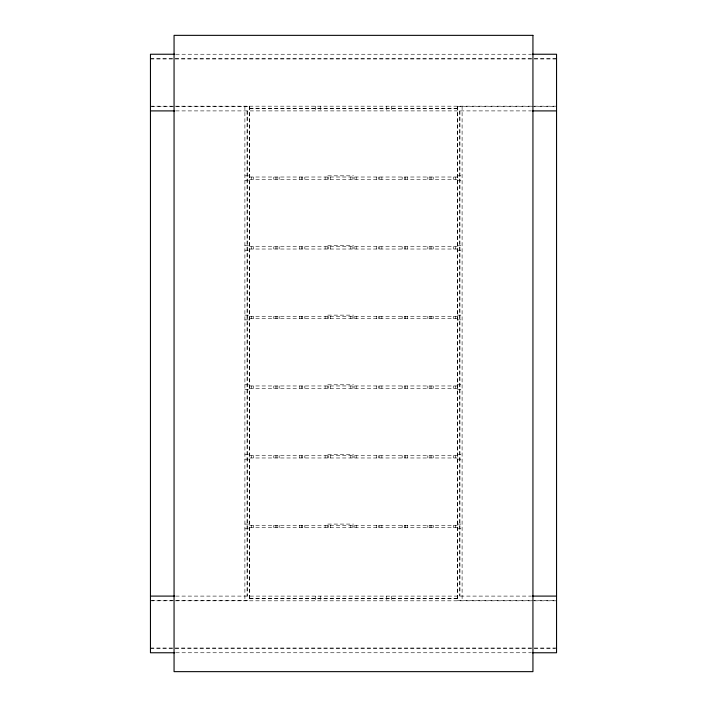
<?xml version="1.0" encoding="UTF-8"?>
<svg xmlns="http://www.w3.org/2000/svg" width="707" height="707" viewBox="0 0 707 707"><rect width="100%" height="100%" fill="white"/><g stroke="black" fill="none" stroke-linecap="round" stroke-linejoin="round"><path stroke-width="0.53" stroke-dasharray="3.54 2.65" d="M175.769 54.236L531.231 54.236M150.45 58.761L556.55 58.761M150.45 58.964L556.55 58.964M150.45 106.183L556.55 106.183M151.545 106.377L249.421 106.377M457.579 106.377L555.455 106.377M249.615 108.348L457.385 108.348M249.615 108.542L457.385 108.542M175.707 110.902L531.293 110.902M244.896 175.831L249.615 175.831M327.827 175.831L353.5 175.831M457.385 175.831L462.104 175.831M249.615 177.015L457.385 177.015M249.615 179.375L457.385 179.375M244.896 180.55L249.615 180.55M457.385 180.55L462.104 180.55M244.896 245.479L249.615 245.479M327.827 245.479L353.5 245.479M457.385 245.479L462.104 245.479M249.615 246.663L457.385 246.663M249.615 249.023L457.385 249.023M244.896 250.207L249.615 250.207M457.385 250.207L462.104 250.207M244.896 315.136L249.615 315.136M327.827 315.136L353.5 315.136M457.385 315.136L462.104 315.136M249.615 316.312L457.385 316.312M249.615 318.671L457.385 318.671M244.896 319.856L249.615 319.856M457.385 319.856L462.104 319.856M244.896 384.785L249.615 384.785M327.827 384.785L353.5 384.785M457.385 384.785L462.104 384.785M249.615 385.96L457.385 385.96M249.615 388.329L457.385 388.329M244.896 389.504L249.615 389.504M457.385 389.504L462.104 389.504M244.896 454.433L249.615 454.433M327.827 454.433L353.5 454.433M457.385 454.433L462.104 454.433M249.615 455.617L457.385 455.617M249.615 457.977L457.385 457.977M244.896 459.152L249.615 459.152M457.385 459.152L462.104 459.152M244.896 524.081L249.615 524.081M327.827 524.081L353.5 524.081M457.385 524.081L462.104 524.081M249.615 525.266L457.385 525.266M249.615 527.625L457.385 527.625M244.896 528.809L249.615 528.809M457.385 528.809L462.104 528.809M175.707 596.098L531.293 596.098M249.615 598.458L457.385 598.458M249.615 598.652L457.385 598.652M151.545 600.623L249.421 600.623M457.579 600.623L555.455 600.623M150.45 600.817L556.55 600.817M150.45 648.036L556.55 648.036M150.45 648.239L555.446 648.239M175.769 652.764L531.231 652.764M462.104 106.183L462.104 600.817M459.948 110.902L459.948 596.098M459.744 110.902L459.744 596.098M457.579 106.183L457.579 600.817M457.385 106.183L457.385 600.817M455.617 177.015L455.617 179.375M455.617 246.663L455.617 249.023M455.617 316.312L455.617 318.671M455.617 385.96L455.617 388.329M455.617 455.617L455.617 457.977M455.617 525.266L455.617 527.625M453.505 177.015L453.505 179.375M453.505 246.663L453.505 249.023M453.505 316.312L453.505 318.671M453.505 385.96L453.505 388.329M453.505 455.617L453.505 457.977M453.505 525.266L453.505 527.625M433.223 177.015L433.223 179.375M433.223 246.663L433.223 249.023M433.223 316.312L433.223 318.671M433.223 385.96L433.223 388.329M433.223 455.617L433.223 457.977M433.223 525.266L433.223 527.625M431.12 177.015L431.12 179.375M431.12 246.663L431.12 249.023M431.12 316.312L431.12 318.671M431.12 385.96L431.12 388.329M431.12 455.617L431.12 457.977M431.12 525.266L431.12 527.625M429.936 177.015L429.936 179.375M429.936 246.663L429.936 249.023M429.936 316.312L429.936 318.671M429.936 385.96L429.936 388.329M429.936 455.617L429.936 457.977M429.936 525.266L429.936 527.625M427.832 177.015L427.832 179.375M427.832 246.663L427.832 249.023M427.832 316.312L427.832 318.671M427.832 385.96L427.832 388.329M427.832 455.617L427.832 457.977M427.832 525.266L427.832 527.625M407.55 177.015L407.55 179.375M407.55 246.663L407.55 249.023M407.55 316.312L407.55 318.671M407.55 385.96L407.55 388.329M407.55 455.617L407.55 457.977M407.55 525.266L407.55 527.625M405.447 177.015L405.447 179.375M405.447 246.663L405.447 249.023M405.447 316.312L405.447 318.671M405.447 385.96L405.447 388.329M405.447 455.617L405.447 457.977M405.447 525.266L405.447 527.625M404.263 177.015L404.263 179.375M404.263 246.663L404.263 249.023M404.263 316.312L404.263 318.671M404.263 385.96L404.263 388.329M404.263 455.617L404.263 457.977M404.263 525.266L404.263 527.625M402.159 177.015L402.159 179.375M402.159 246.663L402.159 249.023M402.159 316.312L402.159 318.671M402.159 385.96L402.159 388.329M402.159 455.617L402.159 457.977M402.159 525.266L402.159 527.625M391.28 106.183L391.28 110.902M391.28 596.098L391.28 600.817M386.552 106.183L386.552 110.902M386.552 596.098L386.552 600.817M381.877 177.015L381.877 179.375M381.877 246.663L381.877 249.023M381.877 316.312L381.877 318.671M381.877 385.96L381.877 388.329M381.877 455.617L381.877 457.977M381.877 525.266L381.877 527.625M379.765 177.015L379.765 179.375M379.765 246.663L379.765 249.023M379.765 316.312L379.765 318.671M379.765 385.96L379.765 388.329M379.765 455.617L379.765 457.977M379.765 525.266L379.765 527.625M378.59 177.015L378.59 179.375M378.59 246.663L378.59 249.023M378.59 316.312L378.59 318.671M378.59 385.96L378.59 388.329M378.59 455.617L378.59 457.977M378.59 525.266L378.59 527.625M376.478 177.015L376.478 179.375M376.478 246.663L376.478 249.023M376.478 316.312L376.478 318.671M376.478 385.96L376.478 388.329M376.478 455.617L376.478 457.977M376.478 525.266L376.478 527.625M356.195 177.015L356.195 179.375M356.195 246.663L356.195 249.023M356.195 316.312L356.195 318.671M356.195 385.96L356.195 388.329M356.195 455.617L356.195 457.977M356.195 525.266L356.195 527.625M354.092 177.015L354.092 179.375M354.092 246.663L354.092 249.023M354.092 316.312L354.092 318.671M354.092 385.96L354.092 388.329M354.092 455.617L354.092 457.977M354.092 525.266L354.092 527.625M352.908 177.015L352.908 179.375M352.908 246.663L352.908 249.023M352.908 316.312L352.908 318.671M352.908 385.96L352.908 388.329M352.908 455.617L352.908 457.977M352.908 525.266L352.908 527.625M350.805 177.015L350.805 179.375M350.805 246.663L350.805 249.023M350.805 316.312L350.805 318.671M350.805 385.96L350.805 388.329M350.805 455.617L350.805 457.977M350.805 525.266L350.805 527.625M330.523 177.015L330.523 179.375M330.523 246.663L330.523 249.023M330.523 316.312L330.523 318.671M330.523 385.96L330.523 388.329M330.523 455.617L330.523 457.977M330.523 525.266L330.523 527.625M328.41 177.015L328.41 179.375M328.41 246.663L328.41 249.023M328.41 316.312L328.41 318.671M328.41 385.96L328.41 388.329M328.41 455.617L328.41 457.977M328.41 525.266L328.41 527.625M327.235 177.015L327.235 179.375M327.235 246.663L327.235 249.023M327.235 316.312L327.235 318.671M327.235 385.96L327.235 388.329M327.235 455.617L327.235 457.977M327.235 525.266L327.235 527.625M325.123 177.015L325.123 179.375M325.123 246.663L325.123 249.023M325.123 316.312L325.123 318.671M325.123 385.96L325.123 388.329M325.123 455.617L325.123 457.977M325.123 525.266L325.123 527.625M320.448 106.183L320.448 110.902M320.448 596.098L320.448 600.817M315.72 106.183L315.72 110.902M315.72 596.098L315.72 600.817M304.841 177.015L304.841 179.375M304.841 246.663L304.841 249.023M304.841 316.312L304.841 318.671M304.841 385.96L304.841 388.329M304.841 455.617L304.841 457.977M304.841 525.266L304.841 527.625M302.737 177.015L302.737 179.375M302.737 246.663L302.737 249.023M302.737 316.312L302.737 318.671M302.737 385.96L302.737 388.329M302.737 455.617L302.737 457.977M302.737 525.266L302.737 527.625M301.553 177.015L301.553 179.375M301.553 246.663L301.553 249.023M301.553 316.312L301.553 318.671M301.553 385.96L301.553 388.329M301.553 455.617L301.553 457.977M301.553 525.266L301.553 527.625M299.45 177.015L299.45 179.375M299.45 246.663L299.45 249.023M299.45 316.312L299.45 318.671M299.45 385.96L299.45 388.329M299.45 455.617L299.45 457.977M299.45 525.266L299.45 527.625M279.168 177.015L279.168 179.375M279.168 246.663L279.168 249.023M279.168 316.312L279.168 318.671M279.168 385.96L279.168 388.329M279.168 455.617L279.168 457.977M279.168 525.266L279.168 527.625M277.064 177.015L277.064 179.375M277.064 246.663L277.064 249.023M277.064 316.312L277.064 318.671M277.064 385.96L277.064 388.329M277.064 455.617L277.064 457.977M277.064 525.266L277.064 527.625M275.88 177.015L275.88 179.375M275.88 246.663L275.88 249.023M275.88 316.312L275.88 318.671M275.88 385.96L275.88 388.329M275.88 455.617L275.88 457.977M275.88 525.266L275.88 527.625M273.777 177.015L273.777 179.375M273.777 246.663L273.777 249.023M273.777 316.312L273.777 318.671M273.777 385.96L273.777 388.329M273.777 455.617L273.777 457.977M273.777 525.266L273.777 527.625M253.495 177.015L253.495 179.375M253.495 246.663L253.495 249.023M253.495 316.312L253.495 318.671M253.495 385.96L253.495 388.329M253.495 455.617L253.495 457.977M253.495 525.266L253.495 527.625M251.383 177.015L251.383 179.375M251.383 246.663L251.383 249.023M251.383 316.312L251.383 318.671M251.383 385.96L251.383 388.329M251.383 455.617L251.383 457.977M251.383 525.266L251.383 527.625M249.615 106.183L249.615 600.817M249.421 106.183L249.421 600.817M247.256 110.902L247.256 596.098M247.052 110.902L247.052 596.098M244.896 106.183L244.896 600.817"/><path stroke-width="1.06" d="M174.726 54.236L150.45 54.236L150.45 652.764L174.726 652.764M532.274 54.236L556.55 54.236L556.55 652.764L532.274 652.764M150.45 110.902L174.691 110.902M532.309 110.902L556.55 110.902M150.45 596.098L174.691 596.098M532.309 596.098L556.55 596.098M532.937 35.35L174.063 35.35L174.063 671.65L532.937 671.65L532.937 35.35"/></g></svg>
